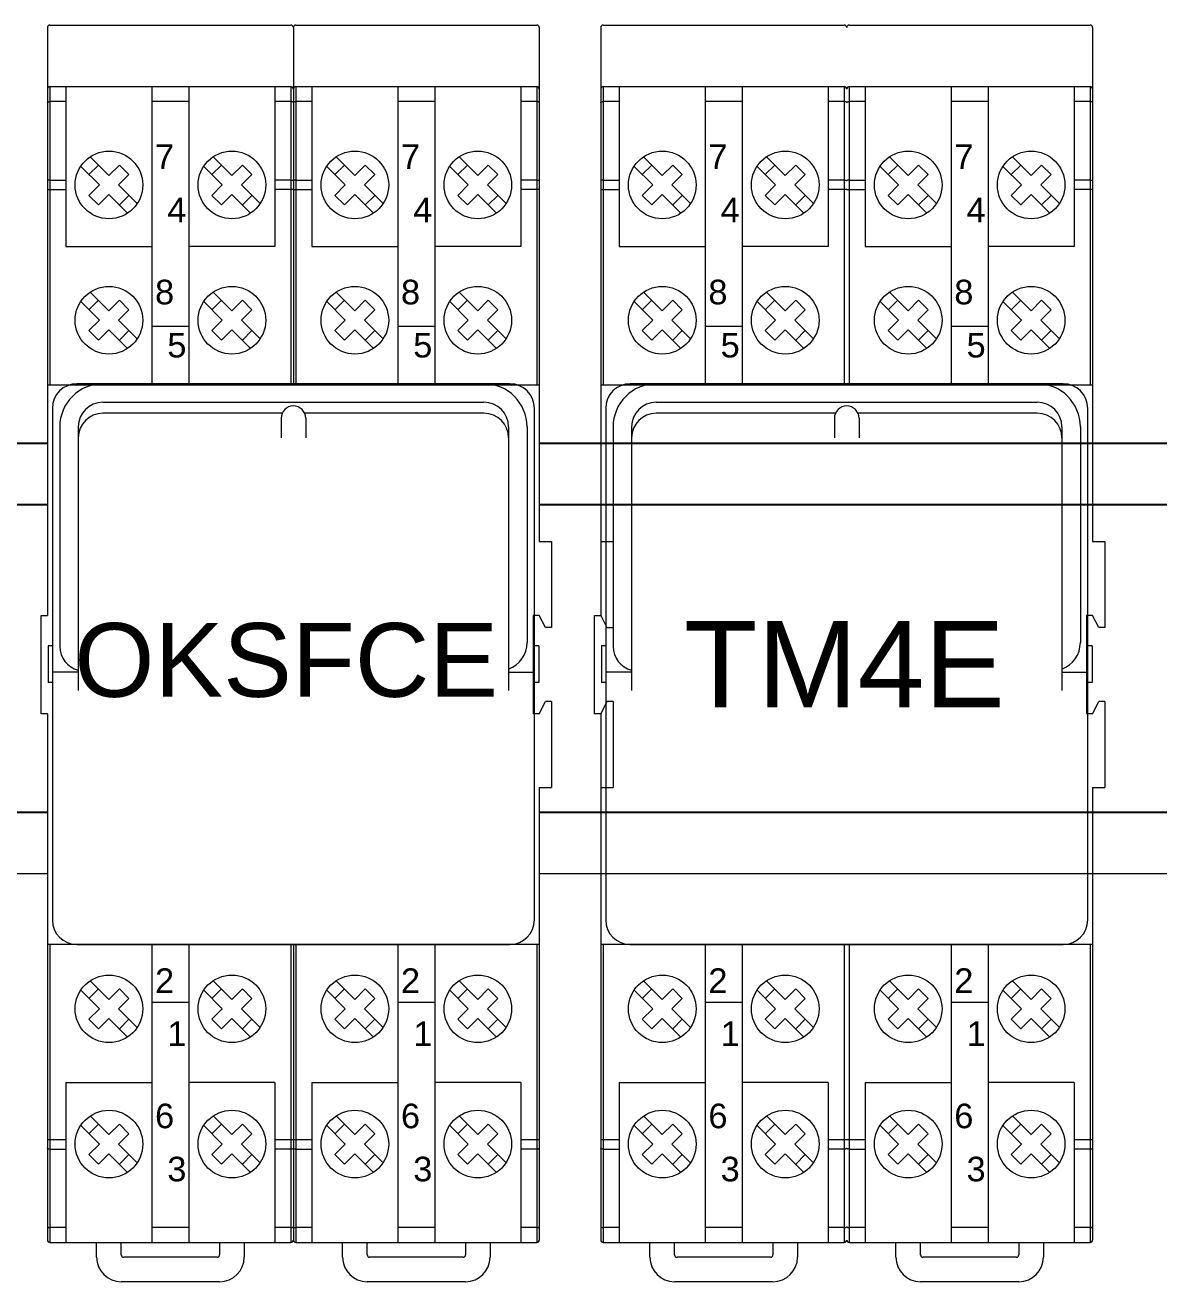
# Model space of a CAD drawing. Header units: millimetres. Extents: x 1359 to 3577, y 1336 to 3557.
# Drawn here: x 2257.6 to 2349.8, y 2283.9 to 2386.1 of the extents above; entities that cross this region are included whole.
import ezdxf

# ---------------------------------------------------------------- set-up
doc = ezdxf.new("R2010")
doc.units = ezdxf.units.MM
doc.set_wipeout_variables(frame=1)
doc.layers.add('000-PI-Oprema', color=30, linetype='Continuous', lineweight=5)
doc.layers.add('002-PI-Kabelska kanalica', color=150, linetype='Continuous')
doc.styles.get("Standard").update_dxf_attribs({"font": 'arial.ttf'})

msp = doc.modelspace()

# ---------------------------------------------------------------- linework, layer by layer
for p, q in [((1601.07, 2352.06), (2416.07, 2352.06)), ((1601.07, 2347.06), (2416.07, 2347.06)), ((1601.07, 2322.06), (2416.07, 2322.06))]:
    msp.add_line(p, q)
at = {"layer": '000-PI-Oprema', "color": 0, "linetype": 'ByBlock', "lineweight": 0}
for p, q in [((2259.57, 2386.06), (2279.17, 2386.06)), ((2279.57, 2386.06), (2299.17, 2386.06)), ((2304.37, 2385.86), (2304.37, 2338.06)), ((2304.57, 2386.06), (2324.17, 2386.06)), ((2324.57, 2386.06), (2344.17, 2386.06)), ((2344.37, 2385.86), (2344.37, 2344.06)), ((2259.57, 2381.06), (2279.17, 2381.06)), ((2260.87, 2381.06), (2260.87, 2368.06)), ((2277.87, 2381.06), (2277.87, 2368.06)), ((2279.57, 2381.06), (2299.17, 2381.06)), ((2280.87, 2381.06), (2280.87, 2368.06)), ((2297.87, 2381.06), (2297.87, 2368.06)), ((2304.57, 2381.06), (2304.57, 2356.81)), ((2304.57, 2381.06), (2324.17, 2381.06)), ((2305.87, 2381.06), (2305.87, 2368.06)), ((2312.87, 2381.06), (2312.87, 2356.81)), ((2315.87, 2381.06), (2315.87, 2356.81)), ((2322.87, 2381.06), (2322.87, 2368.06)), ((2324.17, 2381.06), (2324.17, 2356.81)), ((2324.57, 2381.06), (2324.57, 2356.81)), ((2324.57, 2381.06), (2344.17, 2381.06)), ((2325.87, 2381.06), (2325.87, 2368.06)), ((2332.87, 2381.06), (2332.87, 2356.81)), ((2335.87, 2381.06), (2335.87, 2356.81)), ((2342.87, 2381.06), (2342.87, 2368.06)), ((2344.17, 2381.06), (2344.17, 2356.81)), ((2260.87, 2379.84), (2259.57, 2379.84)), ((2270.87, 2379.84), (2267.87, 2379.84)), ((2279.17, 2379.84), (2277.87, 2379.84)), ((2280.87, 2379.84), (2279.57, 2379.84)), ((2290.87, 2379.84), (2287.87, 2379.84)), ((2299.17, 2379.84), (2297.87, 2379.84)), ((2305.87, 2379.84), (2304.57, 2379.84)), ((2315.87, 2379.84), (2312.87, 2379.84)), ((2324.17, 2379.84), (2322.87, 2379.84)), ((2325.87, 2379.84), (2324.57, 2379.84)), ((2335.87, 2379.84), (2332.87, 2379.84)), ((2344.17, 2379.84), (2342.87, 2379.84)), ((2262.85, 2375.35), (2264.37, 2373.83)), ((2272.85, 2375.35), (2274.37, 2373.83)), ((2282.85, 2375.35), (2284.37, 2373.83)), ((2292.85, 2375.35), (2294.37, 2373.83)), ((2307.85, 2375.35), (2309.37, 2373.83)), ((2317.85, 2375.35), (2319.37, 2373.83)), ((2327.85, 2375.35), (2329.37, 2373.83)), ((2337.85, 2375.35), (2339.37, 2373.83)), ((2262.08, 2374.57), (2263.59, 2373.06)), ((2262.74, 2373.9), (2263.52, 2374.68)), ((2264.37, 2373.83), (2265.22, 2374.68)), ((2265.22, 2374.68), (2266, 2373.9)), ((2272.08, 2374.57), (2273.59, 2373.06)), ((2272.74, 2373.9), (2273.52, 2374.68)), ((2274.37, 2373.83), (2275.22, 2374.68)), ((2275.22, 2374.68), (2276, 2373.9)), ((2282.08, 2374.57), (2283.59, 2373.06)), ((2282.74, 2373.9), (2283.52, 2374.68)), ((2284.37, 2373.83), (2285.22, 2374.68)), ((2285.22, 2374.68), (2286, 2373.9)), ((2292.08, 2374.57), (2293.59, 2373.06)), ((2292.74, 2373.9), (2293.52, 2374.68)), ((2294.37, 2373.83), (2295.22, 2374.68)), ((2295.22, 2374.68), (2296, 2373.9)), ((2307.08, 2374.57), (2308.59, 2373.06)), ((2307.74, 2373.9), (2308.52, 2374.68)), ((2309.37, 2373.83), (2310.22, 2374.68)), ((2310.22, 2374.68), (2311, 2373.9)), ((2317.08, 2374.57), (2318.59, 2373.06)), ((2317.74, 2373.9), (2318.52, 2374.68)), ((2319.37, 2373.83), (2320.22, 2374.68)), ((2320.22, 2374.68), (2321, 2373.9)), ((2327.08, 2374.57), (2328.59, 2373.06)), ((2327.74, 2373.9), (2328.52, 2374.68)), ((2329.37, 2373.83), (2330.22, 2374.68)), ((2330.22, 2374.68), (2331, 2373.9)), ((2337.08, 2374.57), (2338.59, 2373.06)), ((2337.74, 2373.9), (2338.52, 2374.68)), ((2339.37, 2373.83), (2340.22, 2374.68)), ((2340.22, 2374.68), (2341, 2373.9)), ((2259.57, 2373.46), (2260.87, 2373.46)), ((2265.15, 2373.06), (2266, 2373.9)), ((2275.15, 2373.06), (2276, 2373.9)), ((2279.17, 2373.46), (2277.87, 2373.46)), ((2279.57, 2373.46), (2280.87, 2373.46)), ((2285.15, 2373.06), (2286, 2373.9)), ((2295.15, 2373.06), (2296, 2373.9)), ((2299.17, 2373.46), (2297.87, 2373.46)), ((2304.57, 2373.46), (2305.87, 2373.46)), ((2310.15, 2373.06), (2311, 2373.9)), ((2320.15, 2373.06), (2321, 2373.9)), ((2324.17, 2373.46), (2322.87, 2373.46)), ((2324.57, 2373.46), (2325.87, 2373.46)), ((2330.15, 2373.06), (2331, 2373.9)), ((2340.15, 2373.06), (2341, 2373.9)), ((2344.17, 2373.46), (2342.87, 2373.46)), ((2259.37, 2372.68), (2260.87, 2372.68)), ((2262.74, 2372.21), (2263.59, 2373.06)), ((2262.74, 2372.21), (2263.52, 2371.43)), ((2263.52, 2371.43), (2264.37, 2372.28)), ((2264.37, 2372.28), (2265.89, 2370.76)), ((2265.15, 2373.06), (2266.67, 2371.54)), ((2265.22, 2371.43), (2266, 2372.21)), ((2272.74, 2372.21), (2273.59, 2373.06)), ((2272.74, 2372.21), (2273.52, 2371.43)), ((2273.52, 2371.43), (2274.37, 2372.28)), ((2274.37, 2372.28), (2275.89, 2370.76)), ((2275.15, 2373.06), (2276.67, 2371.54)), ((2275.22, 2371.43), (2276, 2372.21)), ((2279.37, 2372.68), (2277.87, 2372.68)), ((2279.37, 2372.68), (2280.87, 2372.68)), ((2282.74, 2372.21), (2283.59, 2373.06)), ((2282.74, 2372.21), (2283.52, 2371.43)), ((2283.52, 2371.43), (2284.37, 2372.28)), ((2284.37, 2372.28), (2285.89, 2370.76)), ((2285.15, 2373.06), (2286.67, 2371.54)), ((2285.22, 2371.43), (2286, 2372.21)), ((2292.74, 2372.21), (2293.59, 2373.06)), ((2292.74, 2372.21), (2293.52, 2371.43)), ((2293.52, 2371.43), (2294.37, 2372.28)), ((2294.37, 2372.28), (2295.89, 2370.76)), ((2295.15, 2373.06), (2296.67, 2371.54)), ((2295.22, 2371.43), (2296, 2372.21)), ((2299.37, 2372.68), (2297.87, 2372.68)), ((2304.37, 2372.68), (2305.87, 2372.68)), ((2307.74, 2372.21), (2308.59, 2373.06)), ((2307.74, 2372.21), (2308.52, 2371.43)), ((2308.52, 2371.43), (2309.37, 2372.28)), ((2309.37, 2372.28), (2310.89, 2370.76)), ((2310.15, 2373.06), (2311.67, 2371.54)), ((2310.22, 2371.43), (2311, 2372.21)), ((2317.74, 2372.21), (2318.59, 2373.06)), ((2317.74, 2372.21), (2318.52, 2371.43)), ((2318.52, 2371.43), (2319.37, 2372.28)), ((2319.37, 2372.28), (2320.89, 2370.76)), ((2320.15, 2373.06), (2321.67, 2371.54)), ((2320.22, 2371.43), (2321, 2372.21)), ((2324.37, 2372.68), (2322.87, 2372.68)), ((2324.37, 2372.68), (2325.87, 2372.68)), ((2327.74, 2372.21), (2328.59, 2373.06)), ((2327.74, 2372.21), (2328.52, 2371.43)), ((2328.52, 2371.43), (2329.37, 2372.28)), ((2329.37, 2372.28), (2330.89, 2370.76)), ((2330.15, 2373.06), (2331.67, 2371.54)), ((2330.22, 2371.43), (2331, 2372.21)), ((2337.74, 2372.21), (2338.59, 2373.06)), ((2337.74, 2372.21), (2338.52, 2371.43)), ((2338.52, 2371.43), (2339.37, 2372.28)), ((2339.37, 2372.28), (2340.89, 2370.76)), ((2340.15, 2373.06), (2341.67, 2371.54)), ((2340.22, 2371.43), (2341, 2372.21)), ((2344.37, 2372.68), (2342.87, 2372.68)), ((2260.87, 2368.06), (2267.87, 2368.06)), ((2277.87, 2368.06), (2270.87, 2368.06)), ((2280.87, 2368.06), (2287.87, 2368.06)), ((2297.87, 2368.06), (2290.87, 2368.06)), ((2305.87, 2368.06), (2312.87, 2368.06)), ((2322.87, 2368.06), (2315.87, 2368.06)), ((2325.87, 2368.06), (2332.87, 2368.06)), ((2342.87, 2368.06), (2335.87, 2368.06)), ((2262.85, 2364.35), (2264.37, 2362.83)), ((2272.85, 2364.35), (2274.37, 2362.83)), ((2282.85, 2364.35), (2284.37, 2362.83)), ((2292.85, 2364.35), (2294.37, 2362.83)), ((2307.85, 2364.35), (2309.37, 2362.83)), ((2317.85, 2364.35), (2319.37, 2362.83)), ((2327.85, 2364.35), (2329.37, 2362.83)), ((2337.85, 2364.35), (2339.37, 2362.83)), ((2262.08, 2363.57), (2263.59, 2362.06)), ((2262.74, 2362.9), (2263.52, 2363.68)), ((2264.37, 2362.83), (2265.22, 2363.68)), ((2265.15, 2362.06), (2266, 2362.9)), ((2265.22, 2363.68), (2266, 2362.9)), ((2272.08, 2363.57), (2273.59, 2362.06)), ((2272.74, 2362.9), (2273.52, 2363.68)), ((2274.37, 2362.83), (2275.22, 2363.68)), ((2275.15, 2362.06), (2276, 2362.9)), ((2275.22, 2363.68), (2276, 2362.9)), ((2282.08, 2363.57), (2283.59, 2362.06)), ((2282.74, 2362.9), (2283.52, 2363.68)), ((2284.37, 2362.83), (2285.22, 2363.68)), ((2285.15, 2362.06), (2286, 2362.9)), ((2285.22, 2363.68), (2286, 2362.9)), ((2292.08, 2363.57), (2293.59, 2362.06)), ((2292.74, 2362.9), (2293.52, 2363.68)), ((2294.37, 2362.83), (2295.22, 2363.68)), ((2295.15, 2362.06), (2296, 2362.9)), ((2295.22, 2363.68), (2296, 2362.9)), ((2307.08, 2363.57), (2308.59, 2362.06)), ((2307.74, 2362.9), (2308.52, 2363.68)), ((2309.37, 2362.83), (2310.22, 2363.68)), ((2310.15, 2362.06), (2311, 2362.9)), ((2310.22, 2363.68), (2311, 2362.9)), ((2317.08, 2363.57), (2318.59, 2362.06)), ((2317.74, 2362.9), (2318.52, 2363.68)), ((2319.37, 2362.83), (2320.22, 2363.68)), ((2320.15, 2362.06), (2321, 2362.9)), ((2320.22, 2363.68), (2321, 2362.9)), ((2327.08, 2363.57), (2328.59, 2362.06)), ((2327.74, 2362.9), (2328.52, 2363.68)), ((2329.37, 2362.83), (2330.22, 2363.68)), ((2330.15, 2362.06), (2331, 2362.9)), ((2330.22, 2363.68), (2331, 2362.9)), ((2337.08, 2363.57), (2338.59, 2362.06)), ((2337.74, 2362.9), (2338.52, 2363.68)), ((2339.37, 2362.83), (2340.22, 2363.68)), ((2340.15, 2362.06), (2341, 2362.9)), ((2340.22, 2363.68), (2341, 2362.9)), ((2262.74, 2361.21), (2263.59, 2362.06)), ((2265.15, 2362.06), (2266.67, 2360.54)), ((2272.74, 2361.21), (2273.59, 2362.06)), ((2275.15, 2362.06), (2276.67, 2360.54)), ((2282.74, 2361.21), (2283.59, 2362.06)), ((2285.15, 2362.06), (2286.67, 2360.54)), ((2292.74, 2361.21), (2293.59, 2362.06)), ((2295.15, 2362.06), (2296.67, 2360.54)), ((2307.74, 2361.21), (2308.59, 2362.06)), ((2310.15, 2362.06), (2311.67, 2360.54)), ((2317.74, 2361.21), (2318.59, 2362.06)), ((2320.15, 2362.06), (2321.67, 2360.54)), ((2327.74, 2361.21), (2328.59, 2362.06)), ((2330.15, 2362.06), (2331.67, 2360.54)), ((2337.74, 2361.21), (2338.59, 2362.06)), ((2340.15, 2362.06), (2341.67, 2360.54)), ((2262.74, 2361.21), (2263.52, 2360.43)), ((2263.52, 2360.43), (2264.37, 2361.28)), ((2264.37, 2361.28), (2265.89, 2359.76)), ((2265.22, 2360.43), (2266, 2361.21)), ((2270.87, 2361.54), (2267.87, 2361.54)), ((2272.74, 2361.21), (2273.52, 2360.43)), ((2273.52, 2360.43), (2274.37, 2361.28)), ((2274.37, 2361.28), (2275.89, 2359.76)), ((2275.22, 2360.43), (2276, 2361.21)), ((2282.74, 2361.21), (2283.52, 2360.43)), ((2283.52, 2360.43), (2284.37, 2361.28)), ((2284.37, 2361.28), (2285.89, 2359.76)), ((2285.22, 2360.43), (2286, 2361.21)), ((2290.87, 2361.54), (2287.87, 2361.54)), ((2292.74, 2361.21), (2293.52, 2360.43)), ((2293.52, 2360.43), (2294.37, 2361.28)), ((2294.37, 2361.28), (2295.89, 2359.76)), ((2295.22, 2360.43), (2296, 2361.21)), ((2307.74, 2361.21), (2308.52, 2360.43)), ((2308.52, 2360.43), (2309.37, 2361.28)), ((2309.37, 2361.28), (2310.89, 2359.76)), ((2310.22, 2360.43), (2311, 2361.21)), ((2315.87, 2361.54), (2312.87, 2361.54)), ((2317.74, 2361.21), (2318.52, 2360.43)), ((2318.52, 2360.43), (2319.37, 2361.28)), ((2319.37, 2361.28), (2320.89, 2359.76)), ((2320.22, 2360.43), (2321, 2361.21)), ((2327.74, 2361.21), (2328.52, 2360.43)), ((2328.52, 2360.43), (2329.37, 2361.28)), ((2329.37, 2361.28), (2330.89, 2359.76)), ((2330.22, 2360.43), (2331, 2361.21)), ((2335.87, 2361.54), (2332.87, 2361.54)), ((2337.74, 2361.21), (2338.52, 2360.43)), ((2338.52, 2360.43), (2339.37, 2361.28)), ((2339.37, 2361.28), (2340.89, 2359.76)), ((2340.22, 2360.43), (2341, 2361.21)), ((2304.37, 2356.81), (2324.37, 2356.81)), ((2341.97, 2356.89), (2306.77, 2356.89)), ((2308.87, 2356.89), (2339.87, 2356.89)), ((2324.37, 2356.81), (2344.37, 2356.81)), ((2304.77, 2354.89), (2304.77, 2313.29)), ((2308.87, 2355.39), (2339.87, 2355.39)), ((2343.97, 2313.29), (2343.97, 2354.89)), ((2323.45, 2354.49), (2308.87, 2354.49)), ((2323.37, 2354.09), (2323.37, 2352.49)), ((2339.87, 2354.49), (2325.29, 2354.49)), ((2325.37, 2354.09), (2325.37, 2352.49)), ((2305.37, 2353.39), (2305.37, 2335.54)), ((2306.87, 2353.39), (2306.87, 2335.54)), ((2341.87, 2353.39), (2341.87, 2335.84)), ((2343.37, 2353.39), (2343.37, 2335.84)), ((2306.87, 2352.49), (2306.87, 2331.94)), ((2341.87, 2352.49), (2341.87, 2331.94)), ((2300.37, 2344.06), (2300.37, 2337.06)), ((2304.37, 2344.06), (2305.37, 2344.06)), ((2305.37, 2344.06), (2305.37, 2337.06)), ((2344.37, 2344.06), (2345.37, 2344.06)), ((2345.37, 2344.06), (2345.37, 2337.06)), ((2303.87, 2330.06), (2303.87, 2338.06)), ((2303.87, 2338.06), (2304.37, 2338.06)), ((2304.37, 2338.06), (2304.87, 2337.06)), ((2343.87, 2338.06), (2343.87, 2330.06)), ((2344.37, 2338.06), (2343.87, 2338.06)), ((2344.87, 2337.06), (2344.37, 2338.06)), ((2304.87, 2337.06), (2305.37, 2337.06)), ((2345.37, 2337.06), (2344.87, 2337.06)), ((2304.42, 2335.59), (2304.42, 2332.59)), ((2304.77, 2335.59), (2304.42, 2335.59)), ((2344.32, 2335.59), (2343.97, 2335.59)), ((2344.32, 2335.59), (2344.32, 2332.59)), ((2306.87, 2333.44), (2304.77, 2333.44)), ((2341.87, 2333.44), (2343.97, 2333.44)), ((2304.77, 2332.59), (2304.42, 2332.59)), ((2344.32, 2332.59), (2343.97, 2332.59)), ((2300.37, 2331.06), (2300.37, 2324.06)), ((2304.87, 2331.06), (2304.37, 2330.06)), ((2305.37, 2331.06), (2304.87, 2331.06)), ((2305.37, 2331.06), (2305.37, 2324.06)), ((2344.37, 2330.06), (2344.87, 2331.06)), ((2345.37, 2331.06), (2344.87, 2331.06)), ((2345.37, 2331.06), (2345.37, 2324.06)), ((2304.37, 2330.06), (2303.87, 2330.06)), ((2304.37, 2330.06), (2304.37, 2287.26)), ((2344.37, 2330.06), (2343.87, 2330.06)), ((2304.37, 2324.06), (2305.37, 2324.06)), ((2344.37, 2324.06), (2344.37, 2287.26)), ((2344.37, 2324.06), (2345.37, 2324.06)), ((2304.37, 2311.31), (2324.37, 2311.31)), ((2304.57, 2311.31), (2304.57, 2287.06)), ((2306.77, 2311.29), (2341.97, 2311.29)), ((2312.87, 2311.31), (2312.87, 2287.06)), ((2315.87, 2311.31), (2315.87, 2287.06)), ((2324.17, 2311.31), (2324.17, 2287.06)), ((2324.37, 2311.31), (2344.37, 2311.31)), ((2324.57, 2311.31), (2324.57, 2287.06)), ((2332.87, 2311.31), (2332.87, 2287.06)), ((2335.87, 2311.31), (2335.87, 2287.06)), ((2344.17, 2311.31), (2344.17, 2287.06)), ((2262.74, 2306.9), (2263.52, 2307.68)), ((2262.85, 2308.35), (2264.37, 2306.83)), ((2264.37, 2306.83), (2265.22, 2307.68)), ((2265.22, 2307.68), (2266, 2306.9)), ((2272.74, 2306.9), (2273.52, 2307.68)), ((2272.85, 2308.35), (2274.37, 2306.83)), ((2274.37, 2306.83), (2275.22, 2307.68)), ((2275.22, 2307.68), (2276, 2306.9)), ((2282.74, 2306.9), (2283.52, 2307.68)), ((2282.85, 2308.35), (2284.37, 2306.83)), ((2284.37, 2306.83), (2285.22, 2307.68)), ((2285.22, 2307.68), (2286, 2306.9)), ((2292.74, 2306.9), (2293.52, 2307.68)), ((2292.85, 2308.35), (2294.37, 2306.83)), ((2294.37, 2306.83), (2295.22, 2307.68)), ((2295.22, 2307.68), (2296, 2306.9)), ((2307.74, 2306.9), (2308.52, 2307.68)), ((2307.85, 2308.35), (2309.37, 2306.83)), ((2309.37, 2306.83), (2310.22, 2307.68)), ((2310.22, 2307.68), (2311, 2306.9)), ((2317.74, 2306.9), (2318.52, 2307.68)), ((2317.85, 2308.35), (2319.37, 2306.83)), ((2319.37, 2306.83), (2320.22, 2307.68)), ((2320.22, 2307.68), (2321, 2306.9)), ((2327.74, 2306.9), (2328.52, 2307.68)), ((2327.85, 2308.35), (2329.37, 2306.83)), ((2329.37, 2306.83), (2330.22, 2307.68)), ((2330.22, 2307.68), (2331, 2306.9)), ((2337.74, 2306.9), (2338.52, 2307.68)), ((2337.85, 2308.35), (2339.37, 2306.83)), ((2339.37, 2306.83), (2340.22, 2307.68)), ((2340.22, 2307.68), (2341, 2306.9)), ((2262.08, 2307.57), (2263.59, 2306.06)), ((2265.15, 2306.06), (2266, 2306.9)), ((2272.08, 2307.57), (2273.59, 2306.06)), ((2275.15, 2306.06), (2276, 2306.9)), ((2282.08, 2307.57), (2283.59, 2306.06)), ((2285.15, 2306.06), (2286, 2306.9)), ((2292.08, 2307.57), (2293.59, 2306.06)), ((2295.15, 2306.06), (2296, 2306.9)), ((2307.08, 2307.57), (2308.59, 2306.06)), ((2310.15, 2306.06), (2311, 2306.9)), ((2317.08, 2307.57), (2318.59, 2306.06)), ((2320.15, 2306.06), (2321, 2306.9)), ((2327.08, 2307.57), (2328.59, 2306.06)), ((2330.15, 2306.06), (2331, 2306.9)), ((2337.08, 2307.57), (2338.59, 2306.06)), ((2340.15, 2306.06), (2341, 2306.9)), ((2262.74, 2305.21), (2263.59, 2306.06)), ((2265.15, 2306.06), (2266.67, 2304.54)), ((2270.87, 2306.57), (2267.87, 2306.57)), ((2272.74, 2305.21), (2273.59, 2306.06)), ((2275.15, 2306.06), (2276.67, 2304.54)), ((2282.74, 2305.21), (2283.59, 2306.06)), ((2285.15, 2306.06), (2286.67, 2304.54)), ((2290.87, 2306.57), (2287.87, 2306.57)), ((2292.74, 2305.21), (2293.59, 2306.06)), ((2295.15, 2306.06), (2296.67, 2304.54)), ((2307.74, 2305.21), (2308.59, 2306.06)), ((2310.15, 2306.06), (2311.67, 2304.54)), ((2315.87, 2306.57), (2312.87, 2306.57)), ((2317.74, 2305.21), (2318.59, 2306.06)), ((2320.15, 2306.06), (2321.67, 2304.54)), ((2327.74, 2305.21), (2328.59, 2306.06)), ((2330.15, 2306.06), (2331.67, 2304.54)), ((2335.87, 2306.57), (2332.87, 2306.57)), ((2337.74, 2305.21), (2338.59, 2306.06)), ((2340.15, 2306.06), (2341.67, 2304.54)), ((2262.74, 2305.21), (2263.52, 2304.43)), ((2263.52, 2304.43), (2264.37, 2305.28)), ((2264.37, 2305.28), (2265.89, 2303.76)), ((2265.22, 2304.43), (2266, 2305.21)), ((2272.74, 2305.21), (2273.52, 2304.43)), ((2273.52, 2304.43), (2274.37, 2305.28)), ((2274.37, 2305.28), (2275.89, 2303.76)), ((2275.22, 2304.43), (2276, 2305.21)), ((2282.74, 2305.21), (2283.52, 2304.43)), ((2283.52, 2304.43), (2284.37, 2305.28)), ((2284.37, 2305.28), (2285.89, 2303.76)), ((2285.22, 2304.43), (2286, 2305.21)), ((2292.74, 2305.21), (2293.52, 2304.43)), ((2293.52, 2304.43), (2294.37, 2305.28)), ((2294.37, 2305.28), (2295.89, 2303.76)), ((2295.22, 2304.43), (2296, 2305.21)), ((2307.74, 2305.21), (2308.52, 2304.43)), ((2308.52, 2304.43), (2309.37, 2305.28)), ((2309.37, 2305.28), (2310.89, 2303.76)), ((2310.22, 2304.43), (2311, 2305.21)), ((2317.74, 2305.21), (2318.52, 2304.43)), ((2318.52, 2304.43), (2319.37, 2305.28)), ((2319.37, 2305.28), (2320.89, 2303.76)), ((2320.22, 2304.43), (2321, 2305.21)), ((2327.74, 2305.21), (2328.52, 2304.43)), ((2328.52, 2304.43), (2329.37, 2305.28)), ((2329.37, 2305.28), (2330.89, 2303.76)), ((2330.22, 2304.43), (2331, 2305.21)), ((2337.74, 2305.21), (2338.52, 2304.43)), ((2338.52, 2304.43), (2339.37, 2305.28)), ((2339.37, 2305.28), (2340.89, 2303.76)), ((2340.22, 2304.43), (2341, 2305.21)), ((2260.87, 2300.06), (2260.87, 2287.06)), ((2260.87, 2300.06), (2267.87, 2300.06)), ((2277.87, 2300.06), (2270.87, 2300.06)), ((2277.87, 2300.06), (2277.87, 2287.06)), ((2280.87, 2300.06), (2280.87, 2287.06)), ((2280.87, 2300.06), (2287.87, 2300.06)), ((2297.87, 2300.06), (2290.87, 2300.06)), ((2297.87, 2300.06), (2297.87, 2287.06)), ((2305.87, 2300.06), (2305.87, 2287.06)), ((2305.87, 2300.06), (2312.87, 2300.06)), ((2322.87, 2300.06), (2315.87, 2300.06)), ((2322.87, 2300.06), (2322.87, 2287.06)), ((2325.87, 2300.06), (2325.87, 2287.06)), ((2325.87, 2300.06), (2332.87, 2300.06)), ((2342.87, 2300.06), (2335.87, 2300.06)), ((2342.87, 2300.06), (2342.87, 2287.06)), ((2262.08, 2296.57), (2263.59, 2295.06)), ((2262.74, 2295.9), (2263.52, 2296.68)), ((2262.85, 2297.35), (2264.37, 2295.83)), ((2264.37, 2295.83), (2265.22, 2296.68)), ((2265.22, 2296.68), (2266, 2295.9)), ((2272.08, 2296.57), (2273.59, 2295.06)), ((2272.74, 2295.9), (2273.52, 2296.68)), ((2272.85, 2297.35), (2274.37, 2295.83)), ((2274.37, 2295.83), (2275.22, 2296.68)), ((2275.22, 2296.68), (2276, 2295.9)), ((2282.08, 2296.57), (2283.59, 2295.06)), ((2282.74, 2295.9), (2283.52, 2296.68)), ((2282.85, 2297.35), (2284.37, 2295.83)), ((2284.37, 2295.83), (2285.22, 2296.68)), ((2285.22, 2296.68), (2286, 2295.9)), ((2292.08, 2296.57), (2293.59, 2295.06)), ((2292.74, 2295.9), (2293.52, 2296.68)), ((2292.85, 2297.35), (2294.37, 2295.83)), ((2294.37, 2295.83), (2295.22, 2296.68)), ((2295.22, 2296.68), (2296, 2295.9)), ((2307.08, 2296.57), (2308.59, 2295.06)), ((2307.74, 2295.9), (2308.52, 2296.68)), ((2307.85, 2297.35), (2309.37, 2295.83)), ((2309.37, 2295.83), (2310.22, 2296.68)), ((2310.22, 2296.68), (2311, 2295.9)), ((2317.08, 2296.57), (2318.59, 2295.06)), ((2317.74, 2295.9), (2318.52, 2296.68)), ((2317.85, 2297.35), (2319.37, 2295.83)), ((2319.37, 2295.83), (2320.22, 2296.68)), ((2320.22, 2296.68), (2321, 2295.9)), ((2327.08, 2296.57), (2328.59, 2295.06)), ((2327.74, 2295.9), (2328.52, 2296.68)), ((2327.85, 2297.35), (2329.37, 2295.83)), ((2329.37, 2295.83), (2330.22, 2296.68)), ((2330.22, 2296.68), (2331, 2295.9)), ((2337.08, 2296.57), (2338.59, 2295.06)), ((2337.74, 2295.9), (2338.52, 2296.68)), ((2337.85, 2297.35), (2339.37, 2295.83)), ((2339.37, 2295.83), (2340.22, 2296.68)), ((2340.22, 2296.68), (2341, 2295.9)), ((2259.37, 2295.43), (2260.87, 2295.43)), ((2265.15, 2295.06), (2266, 2295.9)), ((2275.15, 2295.06), (2276, 2295.9)), ((2277.87, 2295.43), (2279.37, 2295.43)), ((2279.37, 2295.43), (2280.87, 2295.43)), ((2285.15, 2295.06), (2286, 2295.9)), ((2295.15, 2295.06), (2296, 2295.9)), ((2297.87, 2295.43), (2299.37, 2295.43)), ((2304.37, 2295.43), (2305.87, 2295.43)), ((2310.15, 2295.06), (2311, 2295.9)), ((2320.15, 2295.06), (2321, 2295.9)), ((2322.87, 2295.43), (2324.37, 2295.43)), ((2324.37, 2295.43), (2325.87, 2295.43)), ((2330.15, 2295.06), (2331, 2295.9)), ((2340.15, 2295.06), (2341, 2295.9)), ((2342.87, 2295.43), (2344.37, 2295.43)), ((2259.57, 2294.65), (2260.87, 2294.65)), ((2262.74, 2294.21), (2263.59, 2295.06)), ((2265.15, 2295.06), (2266.67, 2293.54)), ((2272.74, 2294.21), (2273.59, 2295.06)), ((2275.15, 2295.06), (2276.67, 2293.54)), ((2279.17, 2294.65), (2277.87, 2294.65)), ((2279.57, 2294.65), (2280.87, 2294.65)), ((2282.74, 2294.21), (2283.59, 2295.06)), ((2285.15, 2295.06), (2286.67, 2293.54)), ((2292.74, 2294.21), (2293.59, 2295.06)), ((2295.15, 2295.06), (2296.67, 2293.54)), ((2299.17, 2294.65), (2297.87, 2294.65)), ((2304.57, 2294.65), (2305.87, 2294.65)), ((2307.74, 2294.21), (2308.59, 2295.06)), ((2310.15, 2295.06), (2311.67, 2293.54)), ((2317.74, 2294.21), (2318.59, 2295.06)), ((2320.15, 2295.06), (2321.67, 2293.54)), ((2324.17, 2294.65), (2322.87, 2294.65)), ((2324.57, 2294.65), (2325.87, 2294.65)), ((2327.74, 2294.21), (2328.59, 2295.06)), ((2330.15, 2295.06), (2331.67, 2293.54)), ((2337.74, 2294.21), (2338.59, 2295.06)), ((2340.15, 2295.06), (2341.67, 2293.54)), ((2344.17, 2294.65), (2342.87, 2294.65)), ((2262.74, 2294.21), (2263.52, 2293.43)), ((2263.52, 2293.43), (2264.37, 2294.28)), ((2264.37, 2294.28), (2265.89, 2292.76)), ((2265.22, 2293.43), (2266, 2294.21)), ((2272.74, 2294.21), (2273.52, 2293.43)), ((2273.52, 2293.43), (2274.37, 2294.28)), ((2274.37, 2294.28), (2275.89, 2292.76)), ((2275.22, 2293.43), (2276, 2294.21)), ((2282.74, 2294.21), (2283.52, 2293.43)), ((2283.52, 2293.43), (2284.37, 2294.28)), ((2284.37, 2294.28), (2285.89, 2292.76)), ((2285.22, 2293.43), (2286, 2294.21)), ((2292.74, 2294.21), (2293.52, 2293.43)), ((2293.52, 2293.43), (2294.37, 2294.28)), ((2294.37, 2294.28), (2295.89, 2292.76)), ((2295.22, 2293.43), (2296, 2294.21)), ((2307.74, 2294.21), (2308.52, 2293.43)), ((2308.52, 2293.43), (2309.37, 2294.28)), ((2309.37, 2294.28), (2310.89, 2292.76)), ((2310.22, 2293.43), (2311, 2294.21)), ((2317.74, 2294.21), (2318.52, 2293.43)), ((2318.52, 2293.43), (2319.37, 2294.28)), ((2319.37, 2294.28), (2320.89, 2292.76)), ((2320.22, 2293.43), (2321, 2294.21)), ((2327.74, 2294.21), (2328.52, 2293.43)), ((2328.52, 2293.43), (2329.37, 2294.28)), ((2329.37, 2294.28), (2330.89, 2292.76)), ((2330.22, 2293.43), (2331, 2294.21)), ((2337.74, 2294.21), (2338.52, 2293.43)), ((2338.52, 2293.43), (2339.37, 2294.28)), ((2339.37, 2294.28), (2340.89, 2292.76)), ((2340.22, 2293.43), (2341, 2294.21)), ((2260.87, 2288.27), (2259.57, 2288.27)), ((2270.87, 2288.27), (2267.87, 2288.27)), ((2279.17, 2288.27), (2277.87, 2288.27)), ((2280.87, 2288.27), (2279.57, 2288.27)), ((2290.87, 2288.27), (2287.87, 2288.27)), ((2299.17, 2288.27), (2297.87, 2288.27)), ((2305.87, 2288.27), (2304.57, 2288.27)), ((2315.87, 2288.27), (2312.87, 2288.27)), ((2324.17, 2288.27), (2322.87, 2288.27)), ((2325.87, 2288.27), (2324.57, 2288.27)), ((2335.87, 2288.27), (2332.87, 2288.27)), ((2344.17, 2288.27), (2342.87, 2288.27)), ((2259.57, 2287.06), (2279.17, 2287.06)), ((2263.37, 2285.86), (2263.37, 2287.06)), ((2265.37, 2286.06), (2265.37, 2287.06)), ((2265.37, 2286.06), (2265.37, 2287.06)), ((2273.37, 2287.06), (2273.37, 2286.06)), ((2273.37, 2287.06), (2273.37, 2286.06)), ((2275.37, 2287.06), (2275.37, 2285.86)), ((2279.57, 2287.06), (2299.17, 2287.06)), ((2283.37, 2285.86), (2283.37, 2287.06)), ((2285.37, 2286.06), (2285.37, 2287.06)), ((2293.37, 2287.06), (2293.37, 2286.06)), ((2295.37, 2287.06), (2295.37, 2285.86)), ((2304.57, 2287.06), (2324.17, 2287.06)), ((2308.37, 2285.86), (2308.37, 2287.06)), ((2308.37, 2285.86), (2308.37, 2287.06)), ((2310.37, 2286.06), (2310.37, 2287.06)), ((2310.37, 2286.06), (2310.37, 2287.06)), ((2318.37, 2287.06), (2318.37, 2286.06)), ((2318.37, 2287.06), (2318.37, 2286.06)), ((2320.37, 2287.06), (2320.37, 2285.86)), ((2320.37, 2287.06), (2320.37, 2285.86)), ((2324.57, 2287.06), (2344.17, 2287.06)), ((2328.37, 2285.86), (2328.37, 2287.06)), ((2330.37, 2286.06), (2330.37, 2287.06)), ((2338.37, 2287.06), (2338.37, 2286.06)), ((2340.37, 2287.06), (2340.37, 2285.86)), ((2273.17, 2285.86), (2265.57, 2285.86)), ((2273.17, 2285.86), (2265.57, 2285.86)), ((2293.17, 2285.86), (2285.57, 2285.86)), ((2318.17, 2285.86), (2310.57, 2285.86)), ((2318.17, 2285.86), (2310.57, 2285.86)), ((2338.17, 2285.86), (2330.57, 2285.86)), ((2273.37, 2283.86), (2265.37, 2283.86)), ((2293.37, 2283.86), (2285.37, 2283.86)), ((2318.37, 2283.86), (2310.37, 2283.86)), ((2318.37, 2283.86), (2310.37, 2283.86)), ((2338.37, 2283.86), (2330.37, 2283.86))]:
    msp.add_line(p, q, dxfattribs=at)
for points in [[(2259.37, 2379.76), (2259.37, 2379.77), (2259.38, 2379.78), (2259.39, 2379.79), (2259.4, 2379.8), (2259.41, 2379.81), (2259.43, 2379.82), (2259.45, 2379.82), (2259.47, 2379.83), (2259.49, 2379.84), (2259.52, 2379.84), (2259.55, 2379.84), (2259.57, 2379.84)], [(2279.37, 2379.76), (2279.37, 2379.77), (2279.36, 2379.78), (2279.36, 2379.79), (2279.34, 2379.8), (2279.33, 2379.81), (2279.31, 2379.82), (2279.29, 2379.82), (2279.27, 2379.83), (2279.25, 2379.84), (2279.22, 2379.84), (2279.2, 2379.84), (2279.17, 2379.84)], [(2279.37, 2379.76), (2279.37, 2379.77), (2279.38, 2379.78), (2279.39, 2379.79), (2279.4, 2379.8), (2279.41, 2379.81), (2279.43, 2379.82), (2279.45, 2379.82), (2279.47, 2379.83), (2279.49, 2379.84), (2279.52, 2379.84), (2279.55, 2379.84), (2279.57, 2379.84)], [(2299.37, 2379.76), (2299.37, 2379.77), (2299.36, 2379.78), (2299.36, 2379.79), (2299.34, 2379.8), (2299.33, 2379.81), (2299.31, 2379.82), (2299.29, 2379.82), (2299.27, 2379.83), (2299.25, 2379.84), (2299.22, 2379.84), (2299.2, 2379.84), (2299.17, 2379.84)], [(2304.37, 2379.76), (2304.37, 2379.77), (2304.38, 2379.78), (2304.39, 2379.79), (2304.4, 2379.8), (2304.41, 2379.81), (2304.43, 2379.82), (2304.45, 2379.82), (2304.47, 2379.83), (2304.49, 2379.84), (2304.52, 2379.84), (2304.55, 2379.84), (2304.57, 2379.84)], [(2324.37, 2379.76), (2324.37, 2379.77), (2324.36, 2379.78), (2324.36, 2379.79), (2324.34, 2379.8), (2324.33, 2379.81), (2324.31, 2379.82), (2324.29, 2379.82), (2324.27, 2379.83), (2324.25, 2379.84), (2324.22, 2379.84), (2324.2, 2379.84), (2324.17, 2379.84)], [(2324.37, 2379.76), (2324.37, 2379.77), (2324.38, 2379.78), (2324.39, 2379.79), (2324.4, 2379.8), (2324.41, 2379.81), (2324.43, 2379.82), (2324.45, 2379.82), (2324.47, 2379.83), (2324.49, 2379.84), (2324.52, 2379.84), (2324.55, 2379.84), (2324.57, 2379.84)], [(2344.37, 2379.76), (2344.37, 2379.77), (2344.36, 2379.78), (2344.36, 2379.79), (2344.34, 2379.8), (2344.33, 2379.81), (2344.31, 2379.82), (2344.29, 2379.82), (2344.27, 2379.83), (2344.25, 2379.84), (2344.22, 2379.84), (2344.2, 2379.84), (2344.17, 2379.84)], [(2259.57, 2373.46), (2259.55, 2373.46), (2259.52, 2373.46), (2259.49, 2373.46), (2259.47, 2373.45), (2259.45, 2373.45), (2259.43, 2373.44), (2259.41, 2373.43), (2259.4, 2373.42), (2259.39, 2373.42), (2259.38, 2373.41), (2259.37, 2373.4), (2259.37, 2373.39)], [(2279.17, 2373.46), (2279.2, 2373.46), (2279.22, 2373.46), (2279.25, 2373.46), (2279.27, 2373.45), (2279.29, 2373.45), (2279.31, 2373.44), (2279.33, 2373.43), (2279.34, 2373.42), (2279.36, 2373.42), (2279.36, 2373.41), (2279.37, 2373.4), (2279.37, 2373.39)], [(2279.57, 2373.46), (2279.55, 2373.46), (2279.52, 2373.46), (2279.49, 2373.46), (2279.47, 2373.45), (2279.45, 2373.45), (2279.43, 2373.44), (2279.41, 2373.43), (2279.4, 2373.42), (2279.39, 2373.42), (2279.38, 2373.41), (2279.37, 2373.4), (2279.37, 2373.39)], [(2299.17, 2373.46), (2299.2, 2373.46), (2299.22, 2373.46), (2299.25, 2373.46), (2299.27, 2373.45), (2299.29, 2373.45), (2299.31, 2373.44), (2299.33, 2373.43), (2299.34, 2373.42), (2299.36, 2373.42), (2299.36, 2373.41), (2299.37, 2373.4), (2299.37, 2373.39)], [(2304.57, 2373.46), (2304.55, 2373.46), (2304.52, 2373.46), (2304.49, 2373.46), (2304.47, 2373.45), (2304.45, 2373.45), (2304.43, 2373.44), (2304.41, 2373.43), (2304.4, 2373.42), (2304.39, 2373.42), (2304.38, 2373.41), (2304.37, 2373.4), (2304.37, 2373.39)], [(2324.17, 2373.46), (2324.2, 2373.46), (2324.22, 2373.46), (2324.25, 2373.46), (2324.27, 2373.45), (2324.29, 2373.45), (2324.31, 2373.44), (2324.33, 2373.43), (2324.34, 2373.42), (2324.36, 2373.42), (2324.36, 2373.41), (2324.37, 2373.4), (2324.37, 2373.39)], [(2324.57, 2373.46), (2324.55, 2373.46), (2324.52, 2373.46), (2324.49, 2373.46), (2324.47, 2373.45), (2324.45, 2373.45), (2324.43, 2373.44), (2324.41, 2373.43), (2324.4, 2373.42), (2324.39, 2373.42), (2324.38, 2373.41), (2324.37, 2373.4), (2324.37, 2373.39)], [(2344.17, 2373.46), (2344.2, 2373.46), (2344.22, 2373.46), (2344.25, 2373.46), (2344.27, 2373.45), (2344.29, 2373.45), (2344.31, 2373.44), (2344.33, 2373.43), (2344.34, 2373.42), (2344.36, 2373.42), (2344.36, 2373.41), (2344.37, 2373.4), (2344.37, 2373.39)], [(2259.57, 2294.65), (2259.55, 2294.65), (2259.52, 2294.65), (2259.49, 2294.65), (2259.47, 2294.66), (2259.45, 2294.66), (2259.43, 2294.67), (2259.41, 2294.68), (2259.4, 2294.69), (2259.39, 2294.7), (2259.38, 2294.71), (2259.37, 2294.72), (2259.37, 2294.73)], [(2279.37, 2294.73), (2279.37, 2294.72), (2279.36, 2294.71), (2279.36, 2294.7), (2279.34, 2294.69), (2279.33, 2294.68), (2279.31, 2294.67), (2279.29, 2294.66), (2279.27, 2294.66), (2279.25, 2294.65), (2279.22, 2294.65), (2279.2, 2294.65), (2279.17, 2294.65)], [(2279.57, 2294.65), (2279.55, 2294.65), (2279.52, 2294.65), (2279.49, 2294.65), (2279.47, 2294.66), (2279.45, 2294.66), (2279.43, 2294.67), (2279.41, 2294.68), (2279.4, 2294.69), (2279.39, 2294.7), (2279.38, 2294.71), (2279.37, 2294.72), (2279.37, 2294.73)], [(2299.37, 2294.73), (2299.37, 2294.72), (2299.36, 2294.71), (2299.36, 2294.7), (2299.34, 2294.69), (2299.33, 2294.68), (2299.31, 2294.67), (2299.29, 2294.66), (2299.27, 2294.66), (2299.25, 2294.65), (2299.22, 2294.65), (2299.2, 2294.65), (2299.17, 2294.65)], [(2304.57, 2294.65), (2304.55, 2294.65), (2304.52, 2294.65), (2304.49, 2294.65), (2304.47, 2294.66), (2304.45, 2294.66), (2304.43, 2294.67), (2304.41, 2294.68), (2304.4, 2294.69), (2304.39, 2294.7), (2304.38, 2294.71), (2304.37, 2294.72), (2304.37, 2294.73)], [(2324.37, 2294.73), (2324.37, 2294.72), (2324.36, 2294.71), (2324.36, 2294.7), (2324.34, 2294.69), (2324.33, 2294.68), (2324.31, 2294.67), (2324.29, 2294.66), (2324.27, 2294.66), (2324.25, 2294.65), (2324.22, 2294.65), (2324.2, 2294.65), (2324.17, 2294.65)], [(2324.57, 2294.65), (2324.55, 2294.65), (2324.52, 2294.65), (2324.49, 2294.65), (2324.47, 2294.66), (2324.45, 2294.66), (2324.43, 2294.67), (2324.41, 2294.68), (2324.4, 2294.69), (2324.39, 2294.7), (2324.38, 2294.71), (2324.37, 2294.72), (2324.37, 2294.73)], [(2344.37, 2294.73), (2344.37, 2294.72), (2344.36, 2294.71), (2344.36, 2294.7), (2344.34, 2294.69), (2344.33, 2294.68), (2344.31, 2294.67), (2344.29, 2294.66), (2344.27, 2294.66), (2344.25, 2294.65), (2344.22, 2294.65), (2344.2, 2294.65), (2344.17, 2294.65)], [(2259.37, 2288.35), (2259.37, 2288.34), (2259.38, 2288.33), (2259.39, 2288.32), (2259.4, 2288.31), (2259.41, 2288.3), (2259.43, 2288.29), (2259.45, 2288.29), (2259.47, 2288.28), (2259.49, 2288.28), (2259.52, 2288.27), (2259.55, 2288.27), (2259.57, 2288.27)], [(2279.17, 2288.27), (2279.2, 2288.27), (2279.22, 2288.27), (2279.25, 2288.28), (2279.27, 2288.28), (2279.29, 2288.29), (2279.31, 2288.29), (2279.33, 2288.3), (2279.34, 2288.31), (2279.36, 2288.32), (2279.36, 2288.33), (2279.37, 2288.34), (2279.37, 2288.35)], [(2279.37, 2288.35), (2279.37, 2288.34), (2279.38, 2288.33), (2279.39, 2288.32), (2279.4, 2288.31), (2279.41, 2288.3), (2279.43, 2288.29), (2279.45, 2288.29), (2279.47, 2288.28), (2279.49, 2288.28), (2279.52, 2288.27), (2279.55, 2288.27), (2279.57, 2288.27)], [(2299.17, 2288.27), (2299.2, 2288.27), (2299.22, 2288.27), (2299.25, 2288.28), (2299.27, 2288.28), (2299.29, 2288.29), (2299.31, 2288.29), (2299.33, 2288.3), (2299.34, 2288.31), (2299.36, 2288.32), (2299.36, 2288.33), (2299.37, 2288.34), (2299.37, 2288.35)], [(2304.37, 2288.35), (2304.37, 2288.34), (2304.38, 2288.33), (2304.39, 2288.32), (2304.4, 2288.31), (2304.41, 2288.3), (2304.43, 2288.29), (2304.45, 2288.29), (2304.47, 2288.28), (2304.49, 2288.28), (2304.52, 2288.27), (2304.55, 2288.27), (2304.57, 2288.27)], [(2324.17, 2288.27), (2324.2, 2288.27), (2324.22, 2288.27), (2324.25, 2288.28), (2324.27, 2288.28), (2324.29, 2288.29), (2324.31, 2288.29), (2324.33, 2288.3), (2324.34, 2288.31), (2324.36, 2288.32), (2324.36, 2288.33), (2324.37, 2288.34), (2324.37, 2288.35)], [(2324.37, 2288.35), (2324.37, 2288.34), (2324.38, 2288.33), (2324.39, 2288.32), (2324.4, 2288.31), (2324.41, 2288.3), (2324.43, 2288.29), (2324.45, 2288.29), (2324.47, 2288.28), (2324.49, 2288.28), (2324.52, 2288.27), (2324.55, 2288.27), (2324.57, 2288.27)], [(2344.17, 2288.27), (2344.2, 2288.27), (2344.22, 2288.27), (2344.25, 2288.28), (2344.27, 2288.28), (2344.29, 2288.29), (2344.31, 2288.29), (2344.33, 2288.3), (2344.34, 2288.31), (2344.36, 2288.32), (2344.36, 2288.33), (2344.37, 2288.34), (2344.37, 2288.35)]]:
    msp.add_lwpolyline(points, dxfattribs=at)
for centre in [(2264.37, 2373.06), (2274.37, 2373.06), (2284.37, 2373.06), (2294.37, 2373.06), (2309.37, 2373.06), (2319.37, 2373.06), (2329.37, 2373.06), (2339.37, 2373.06), (2264.37, 2362.06), (2274.37, 2362.06), (2284.37, 2362.06), (2294.37, 2362.06), (2309.37, 2362.06), (2319.37, 2362.06), (2329.37, 2362.06), (2339.37, 2362.06), (2264.37, 2306.06), (2274.37, 2306.06), (2284.37, 2306.06), (2294.37, 2306.06), (2309.37, 2306.06), (2319.37, 2306.06), (2329.37, 2306.06), (2339.37, 2306.06), (2264.37, 2295.06), (2274.37, 2295.06), (2284.37, 2295.06), (2294.37, 2295.06), (2309.37, 2295.06), (2319.37, 2295.06), (2329.37, 2295.06), (2339.37, 2295.06)]:
    msp.add_circle(centre, 2.75, dxfattribs=at)
for centre, radius, start, end in [((2259.57, 2385.86), 0.2, 90, 180), ((2279.17, 2385.86), 0.2, 0, 90), ((2279.57, 2385.86), 0.2, 90, 180), ((2299.17, 2385.86), 0.2, 0, 90), ((2304.57, 2385.86), 0.2, 90, 180), ((2324.17, 2385.86), 0.2, 0, 90), ((2324.57, 2385.86), 0.2, 90, 180), ((2344.17, 2385.86), 0.2, 0, 90), ((2259.57, 2380.86), 0.2, 90, 180), ((2279.17, 2380.86), 0.2, 0, 90), ((2279.57, 2380.86), 0.2, 90, 180), ((2299.17, 2380.86), 0.2, 0, 90), ((2304.57, 2380.86), 0.2, 90, 180), ((2324.17, 2380.86), 0.2, 0, 90), ((2324.57, 2380.86), 0.2, 90, 180), ((2344.17, 2380.86), 0.2, 0, 90), ((2306.77, 2354.89), 2, 90, 180), ((2308.87, 2353.39), 3.5, 90, 180), ((2339.87, 2353.39), 3.5, 0, 90), ((2341.97, 2354.89), 2, 0, 90), ((2308.87, 2353.39), 2, 90, 180), ((2324.37, 2354.09), 1, 0, 180), ((2339.87, 2353.39), 2, 0, 90), ((2308.87, 2352.49), 2, 90, 180), ((2339.87, 2352.49), 2, 0, 90), ((2307.37, 2335.54), 2, 180, 255.5225), ((2341.07, 2335.84), 2.3, 290.3544, 0), ((2306.77, 2313.29), 2, 180, 270), ((2341.97, 2313.29), 2, 270, 0), ((2259.57, 2287.26), 0.2, 180, 270), ((2279.17, 2287.26), 0.2, 270, 0), ((2279.57, 2287.26), 0.2, 180, 270), ((2299.17, 2287.26), 0.2, 270, 0), ((2304.57, 2287.26), 0.2, 180, 270), ((2324.17, 2287.26), 0.2, 270, 0), ((2324.57, 2287.26), 0.2, 180, 270), ((2344.17, 2287.26), 0.2, 270, 0), ((2265.37, 2285.86), 2, 180, 270), ((2265.57, 2286.06), 0.2, 180, 270), ((2265.57, 2286.06), 0.2, 180, 270), ((2273.17, 2286.06), 0.2, 270, 0), ((2273.17, 2286.06), 0.2, 270, 0), ((2273.37, 2285.86), 2, 270, 0), ((2285.37, 2285.86), 2, 180, 270), ((2285.57, 2286.06), 0.2, 180, 270), ((2293.17, 2286.06), 0.2, 270, 0), ((2293.37, 2285.86), 2, 270, 0), ((2310.37, 2285.86), 2, 180, 270), ((2310.37, 2285.86), 2, 180, 270), ((2310.57, 2286.06), 0.2, 180, 270), ((2310.57, 2286.06), 0.2, 180, 270), ((2318.17, 2286.06), 0.2, 270, 0), ((2318.17, 2286.06), 0.2, 270, 0), ((2318.37, 2285.86), 2, 270, 0), ((2318.37, 2285.86), 2, 270, 0), ((2330.37, 2285.86), 2, 180, 270), ((2330.57, 2286.06), 0.2, 180, 270), ((2338.17, 2286.06), 0.2, 270, 0), ((2338.37, 2285.86), 2, 270, 0)]:
    msp.add_arc(centre, radius, start, end, dxfattribs=at)
at = {"layer": '002-PI-Kabelska kanalica', "color": 0, "linetype": 'ByBlock', "lineweight": 0, "ltscale": 0.25}
msp.add_line((1601.07, 2317.06), (2416.07, 2317.06), dxfattribs=at)

# ---------------------------------------------------------------- texts
at = {"layer": '000-PI-Oprema', "color": 0, "linetype": 'ByBlock', "lineweight": 0, "char_height": 1.9995, "width": 2.5471}
for s, insert, attachment_point in [('{\\fArial|b0|i0|c0|p34;7}', (2268.12, 2376.35), 1), ('{\\fArial|b0|i0|c0|p34;7}', (2288.12, 2376.35), 1), ('{\\fArial|b0|i0|c0|p34;7}', (2313.12, 2376.35), 1), ('{\\fArial|b0|i0|c0|p34;7}', (2333.12, 2376.35), 1), ('{\\fArial|b0|i0|c0|p34;4}', (2270.67, 2372.03), 3), ('{\\fArial|b0|i0|c0|p34;4}', (2290.67, 2372.03), 3), ('{\\fArial|b0|i0|c0|p34;4}', (2315.67, 2372.03), 3), ('{\\fArial|b0|i0|c0|p34;4}', (2335.67, 2372.03), 3), ('{\\fArial|b0|i0|c0|p34;8}', (2268.12, 2365.35), 1), ('{\\fArial|b0|i0|c0|p34;8}', (2288.12, 2365.35), 1), ('{\\fArial|b0|i0|c0|p34;8}', (2313.12, 2365.35), 1), ('{\\fArial|b0|i0|c0|p34;8}', (2333.12, 2365.35), 1), ('{\\fArial|b0|i0|c0|p34;5}', (2270.67, 2361.03), 3), ('{\\fArial|b0|i0|c0|p34;5}', (2290.67, 2361.03), 3), ('{\\fArial|b0|i0|c0|p34;5}', (2315.67, 2361.03), 3), ('{\\fArial|b0|i0|c0|p34;5}', (2335.67, 2361.03), 3), ('{\\fArial|b0|i0|c0|p34;2}', (2268.12, 2309.35), 1), ('{\\fArial|b0|i0|c0|p34;2}', (2288.12, 2309.35), 1), ('{\\fArial|b0|i0|c0|p34;2}', (2313.12, 2309.35), 1), ('{\\fArial|b0|i0|c0|p34;2}', (2333.12, 2309.35), 1), ('{\\fArial|b0|i0|c0|p34;1}', (2270.67, 2305.03), 3), ('{\\fArial|b0|i0|c0|p34;1}', (2290.67, 2305.03), 3), ('{\\fArial|b0|i0|c0|p34;1}', (2315.67, 2305.03), 3), ('{\\fArial|b0|i0|c0|p34;1}', (2335.67, 2305.03), 3), ('{\\fArial|b0|i0|c0|p34;6}', (2268.12, 2298.35), 1), ('{\\fArial|b0|i0|c0|p34;6}', (2288.12, 2298.35), 1), ('{\\fArial|b0|i0|c0|p34;6}', (2313.12, 2298.35), 1), ('{\\fArial|b0|i0|c0|p34;6}', (2333.12, 2298.35), 1), ('{\\fArial|b0|i0|c0|p34;3}', (2270.67, 2294.03), 3), ('{\\fArial|b0|i0|c0|p34;3}', (2290.67, 2294.03), 3), ('{\\fArial|b0|i0|c0|p34;3}', (2315.67, 2294.03), 3), ('{\\fArial|b0|i0|c0|p34;3}', (2335.67, 2294.03), 3)]:
    msp.add_mtext(s, dxfattribs=dict(at, insert=insert, attachment_point=attachment_point))
at = {"layer": '000-PI-Oprema', "color": 0, "linetype": 'ByBlock', "lineweight": 0, "insert": (2324.18, 2334.09), "char_height": 7, "attachment_point": 5}
msp.add_mtext_dynamic_manual_height_columns('\\pxqc;TM4E', width=44.995, gutter_width=1, heights=[10], dxfattribs=at)

# ---------------------------------------------------------------- next in the draw order: wipeouts: each hides what was drawn before it
at = {"color": 0, "linetype": 'ByBlock', "lineweight": 0}
msp.add_wipeout([(2259.37, 2356.81), (2299.37, 2356.81), (2299.37, 2311.31), (2259.37, 2311.31)], dxfattribs=at).dxf.layer = '000-PI-Oprema'

# ---------------------------------------------------------------- next in the draw order: linework, layer by layer
at = {"layer": '000-PI-Oprema', "color": 0, "linetype": 'ByBlock', "lineweight": 0}
for p, q in [((2259.37, 2385.86), (2259.37, 2338.06)), ((2279.37, 2385.86), (2279.37, 2356.81)), ((2299.37, 2385.86), (2299.37, 2344.06)), ((2259.57, 2381.06), (2259.57, 2356.81)), ((2267.87, 2381.06), (2267.87, 2356.81)), ((2270.87, 2381.06), (2270.87, 2356.81)), ((2279.17, 2381.06), (2279.17, 2356.81)), ((2279.57, 2381.06), (2279.57, 2356.81)), ((2287.87, 2381.06), (2287.87, 2356.81)), ((2290.87, 2381.06), (2290.87, 2356.81)), ((2299.17, 2381.06), (2299.17, 2356.81)), ((2259.37, 2356.81), (2279.37, 2356.81)), ((2296.97, 2356.89), (2261.77, 2356.89)), ((2263.87, 2356.89), (2294.87, 2356.89)), ((2279.37, 2356.81), (2299.37, 2356.81)), ((2259.77, 2354.89), (2259.77, 2313.29)), ((2263.87, 2355.39), (2294.87, 2355.39)), ((2298.97, 2313.29), (2298.97, 2354.89)), ((2278.45, 2354.49), (2263.87, 2354.49)), ((2278.37, 2354.09), (2278.37, 2352.49)), ((2294.87, 2354.49), (2280.29, 2354.49)), ((2280.37, 2354.09), (2280.37, 2352.49)), ((2260.37, 2353.39), (2260.37, 2335.54)), ((2261.87, 2353.39), (2261.87, 2335.54)), ((2296.87, 2353.39), (2296.87, 2335.84)), ((2298.37, 2353.39), (2298.37, 2335.84)), ((2261.87, 2352.49), (2261.87, 2331.94)), ((2296.87, 2352.49), (2296.87, 2331.94)), ((2299.37, 2344.06), (2300.37, 2344.06)), ((2258.87, 2330.06), (2258.87, 2338.06)), ((2258.87, 2338.06), (2259.37, 2338.06)), ((2298.87, 2338.06), (2298.87, 2330.06)), ((2299.37, 2338.06), (2298.87, 2338.06)), ((2299.87, 2337.06), (2299.37, 2338.06)), ((2300.37, 2337.06), (2299.87, 2337.06)), ((2259.42, 2335.59), (2259.42, 2332.59)), ((2259.77, 2335.59), (2259.42, 2335.59)), ((2299.32, 2335.59), (2298.97, 2335.59)), ((2299.32, 2335.59), (2299.32, 2332.59)), ((2261.87, 2333.44), (2259.77, 2333.44)), ((2296.87, 2333.44), (2298.97, 2333.44)), ((2259.77, 2332.59), (2259.42, 2332.59)), ((2299.32, 2332.59), (2298.97, 2332.59)), ((2299.37, 2330.06), (2299.87, 2331.06)), ((2300.37, 2331.06), (2299.87, 2331.06)), ((2259.37, 2330.06), (2258.87, 2330.06)), ((2259.37, 2330.06), (2259.37, 2287.26)), ((2299.37, 2330.06), (2298.87, 2330.06)), ((2299.37, 2324.06), (2299.37, 2287.26)), ((2299.37, 2324.06), (2300.37, 2324.06)), ((2259.37, 2311.31), (2279.37, 2311.31)), ((2259.57, 2311.31), (2259.57, 2287.06)), ((2261.77, 2311.29), (2296.97, 2311.29)), ((2267.87, 2311.31), (2267.87, 2287.06)), ((2270.87, 2311.31), (2270.87, 2287.06)), ((2279.17, 2311.31), (2279.17, 2287.06)), ((2279.37, 2311.31), (2299.37, 2311.31)), ((2279.37, 2311.31), (2279.37, 2287.26)), ((2279.57, 2311.31), (2279.57, 2287.06)), ((2287.87, 2311.31), (2287.87, 2287.06)), ((2290.87, 2311.31), (2290.87, 2287.06)), ((2299.17, 2311.31), (2299.17, 2287.06))]:
    msp.add_line(p, q, dxfattribs=at)
for centre, radius, start, end in [((2261.77, 2354.89), 2, 90, 180), ((2263.87, 2353.39), 3.5, 90, 180), ((2294.87, 2353.39), 3.5, 0, 90), ((2296.97, 2354.89), 2, 0, 90), ((2263.87, 2353.39), 2, 90, 180), ((2279.37, 2354.09), 1, 0, 180), ((2294.87, 2353.39), 2, 0, 90), ((2263.87, 2352.49), 2, 90, 180), ((2294.87, 2352.49), 2, 0, 90), ((2262.37, 2335.54), 2, 180, 255.5225), ((2296.07, 2335.84), 2.3, 290.3544, 0), ((2261.77, 2313.29), 2, 180, 270), ((2296.97, 2313.29), 2, 270, 0)]:
    msp.add_arc(centre, radius, start, end, dxfattribs=at)

# ---------------------------------------------------------------- next in the draw order: texts
at = {"layer": '000-PI-Oprema', "color": 0, "linetype": 'ByBlock', "lineweight": 0, "insert": (2278.78, 2334.39), "char_height": 6, "attachment_point": 5}
msp.add_mtext_dynamic_manual_height_columns('{\\fArial|b0|i0|c238|p34;OK}S{\\fArial|b0|i0|c238|p34;FC}E', width=44.995, gutter_width=1, heights=[10], dxfattribs=at)

doc.saveas('drawing.dxf')
